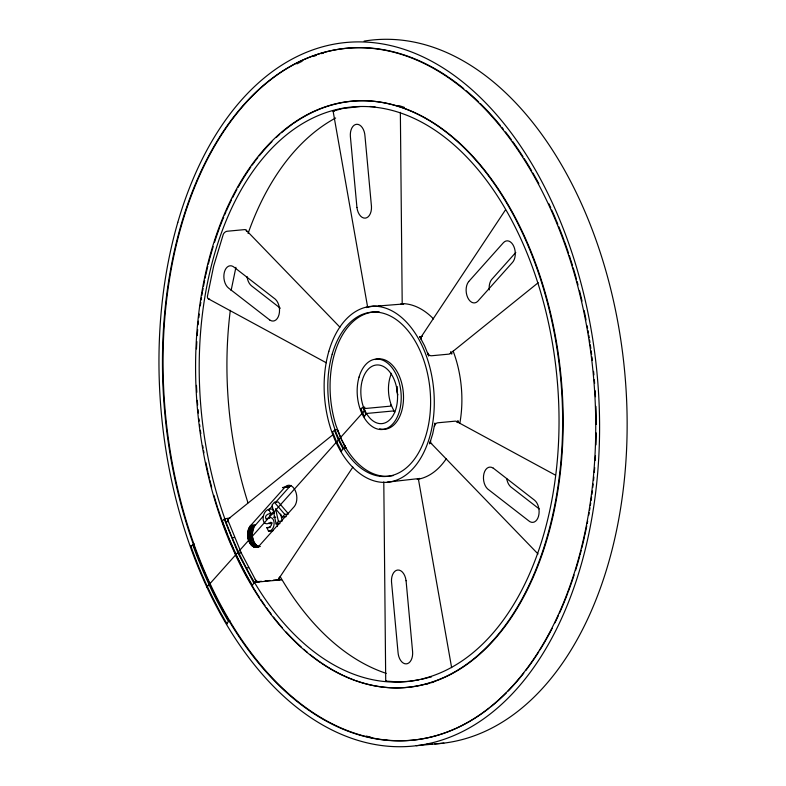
<?xml version="1.0" encoding="UTF-8"?>
<svg xmlns="http://www.w3.org/2000/svg" width="786" height="786" viewBox="0 0 786 786"><rect width="100%" height="100%" fill="white"/><g stroke="black" fill="none" stroke-linecap="round" stroke-linejoin="round"><path stroke-width="1.18" d="M247.688 534.264L248.445 529.42L250.105 526.168L285.318 486.77A11.78 7.29 84.6 0 1 295.261 490.552A11.78 7.29 84.6 0 1 294.436 506.39L259.773 545.199C253.338 551.821 246.588 540.434 247.688 534.264L252.286 533.832L254.065 526.689L263.516 515.881M367.661 307.277L333.097 111.111L342.608 108.517L360.076 106.503M278.116 522.955L277.242 526.581M231.104 290.535L235.908 267.338M222.094 521.01L224.924 518.721L229.905 518.131A3.537 2.584 52.5 0 0 228.245 521.59L226.859 521.717M226.84 624.231A1.179 0.56 -30.7 0 1 226.928 623.72L228.461 621.412A1.179 0.56 -30.7 0 1 229.355 620.704L229.885 620.557M252.306 585.855A1.179 0.56 -30.7 0 1 252.394 585.334L253.878 583.104A1.179 0.56 -30.7 0 1 255.312 582.249L281.103 579.832A1.179 0.56 -30.7 0 1 281.604 579.999M341.517 451.704A1.179 0.56 -30.7 0 1 341.497 451.076L343.03 448.767A1.179 0.56 -30.7 0 1 344.465 447.912L345.84 447.784L344.258 445.122A3.537 2.201 33.6 0 0 345.418 446.419M364.331 417.061A1.179 0.56 -30.7 0 1 364.419 416.541L365.942 414.242A1.179 0.56 -30.7 0 1 367.376 413.387L393.167 410.97A1.179 0.56 -30.7 0 1 393.678 411.461L393.481 411.147M420.952 337.233L505.516 209.823M278.46 579.233L352.865 467.11M345.84 447.784L341.026 438.617L337.371 429.608L334.875 430.07L332.557 431.848L336.772 442.449M289.376 486.937L282.469 487.585L289.916 486.338A11.78 7.29 84.6 0 1 291.125 485.434M288.58 513.985L278.244 501.959L274.422 502.313L272.044 504.976L276.141 523.987L279.963 523.623M268.36 510.458L272.398 505.938M275.631 502.313L289.739 486.534M269.991 527.268L266.916 527.76L268.566 531.307C277.124 529.98 275.277 512.177 266.326 519.182L265.933 518.986C263.742 514.457 270.394 512.963 273.587 513.189M206.738 587.25L364.812 410.371M276.141 523.987L278.44 521.403L281.309 521.138M278.44 521.403L275.532 508.68L282.39 516.992L284.758 514.349L287.627 514.073M515.793 252.453L491.564 279.61A11.78 7.29 84.6 0 0 489.246 289.916M194.211 543.922L190.674 546.309M390.603 404.564L390.76 406.116L364.969 408.533C365.706 404.8 359.448 409.015 361.206 409.427M228.667 518.681L332.9 434.746M450.231 353.562L538.204 282.714M272.339 522.965L270.079 523.751L268.645 523.211M418.869 679.87L409.26 681.334L398.04 681.904L385.73 681.089L386.388 680.774M400.359 112.349L402.206 304.084L378.43 305.98L380.64 306.245L373.36 306.108L366.237 307.542L366.836 307.355M274.118 512.177L272.83 509.416C261.394 505.575 259.282 529.941 270.806 522.248L271.18 522.444C272.85 524.861 269.736 528.153 267.122 527.534M273.263 530.619L268.566 531.307M421.463 679.359L429.176 677.365M419.164 478.645L419.763 478.458L387.321 482.142M276.957 580.215L278.136 579.724A3.537 2.26 35.4 0 0 278.578 578.624M273.41 517.286L274.658 517.021M429.824 677.218L431.494 676.903M336.074 442.528L336.998 442.449M270.512 513.69L274.334 513.337C271.701 512.727 268.468 515.439 269.441 518.17M282.39 516.992L286.212 516.628M250.822 525.362L255.43 524.93M250.459 525.746L255.057 525.313M250.105 526.168L254.713 525.736M249.771 526.63L254.379 526.198M249.457 527.121L254.065 526.689M249.172 527.652L253.78 527.219M248.907 528.212L253.505 527.779M248.661 528.801L253.269 528.369M248.445 529.42L253.053 528.988M266.916 527.76L269.785 527.494M248.248 530.059L252.856 529.626M248.091 530.727L252.689 530.295M247.954 531.405L252.552 530.972M247.845 532.102L252.444 531.67M247.757 532.81L252.365 532.377M247.708 533.537L252.316 533.105M247.688 535.001L252.296 534.568L252.286 533.832M247.728 535.738L252.326 535.305L252.296 534.568M233.078 537.663L234.454 537.536M247.786 536.474L252.394 536.042C252.886 540.237 254.693 545.199 259.026 546.712M247.875 537.211L252.483 536.779M248.003 537.938L252.601 537.506M248.15 538.656L252.748 538.223M248.317 539.363L252.925 538.931M248.523 540.051L253.131 539.618M248.749 540.729L253.357 540.296M249.005 541.377L253.603 540.945M249.575 542.615L254.183 542.183M249.899 543.195L254.497 542.762M250.233 543.735L254.841 543.303M250.596 544.256L255.204 543.824M250.97 544.727L255.578 544.295M251.363 545.179L255.971 544.747M251.766 545.582L256.374 545.15M252.188 545.946L256.796 545.513M252.62 546.28L257.228 545.848M253.063 546.555L257.67 546.123M253.505 546.801L258.113 546.368M253.966 546.997L258.565 546.565M254.418 547.144L257.877 546.82M258.024 546.702L260.323 546.486M254.88 547.253L258.339 546.928M255.342 547.311L258.565 547.076M239.877 553.049L241.253 552.922M247.226 567.806L248.612 567.679M255.106 581.876L261.443 581.286M265.02 580.952L269.785 580.5M273.361 580.166L280.897 579.459M416.236 745.698L443.864 743.104M334.423 111.081L333.097 111.111M259.459 581.856L257.867 581.62A3.537 2.26 35.4 0 1 255.155 579.38M370.108 106.513L374.991 106.758M400.899 303.877L403.66 304.084L401.459 303.818L402.206 304.084M275.218 517.09L275.719 517.306M456.509 421.483L555.152 474.98M208.329 298.808L326.278 362.778M539.196 508.925L510.694 486.819A11.78 7.29 84.6 0 1 506.705 478.566M280.337 308.23L251.53 285.849A11.78 7.29 84.6 0 1 247.01 276.515M246.264 230.269L339.955 327.212M430.718 442.921L538.037 553.973M274.422 502.313L284.758 514.349M341.497 451.076L336.644 441.889M228.461 621.412C214.028 597.291 202.474 571.54 192.875 545.15L192.658 544.521M365.942 414.242L362.798 407.492M343.03 448.767L338.147 439.472L334.443 430.335M252.394 585.334C240.143 564.898 230.377 543.057 222.271 520.676M364.419 416.541L360.921 409.005M226.928 623.72C212.367 599.089 200.322 572.965 190.841 545.975M278.627 578.015L279.718 579.96M256.688 582.121L241.44 553.324L227.144 518.387M253.878 583.104L238.561 554.189L224.207 519.114M244.299 571.727L248.7 579.567M249.25 580.54L250.94 583.566M237.293 557.716L240.889 564.908M241.4 565.94L242.461 568.052M242.992 569.103L243.857 570.852M269.009 509.77L270.718 513.464M230.308 542.085L233.629 549.581M234.11 550.652L235.574 553.953M235.977 554.867L236.782 556.694M223.912 525.863L227.38 534.755M228.726 538.174L229.836 541.014M217.732 507.982L222.074 520.676M222.467 521.835L223.47 524.753M397.903 394.877L397.107 392.332A11.24 6.956 84.6 0 1 397.254 386.574M280.681 514.113L282.262 521.049M418.339 478.723L451.636 667.668M252.326 535.305L252.394 536.042M383.794 481.916L385.72 680.981M338.56 432.742A3.537 2.535 48.8 0 1 338.334 431.141M252.591 586.012A1.179 0.56 -30.7 0 1 252.414 585.963M402.127 303.602A88.346 54.696 84.6 0 1 433.528 318.92M453.149 351.106A88.346 54.696 84.6 0 1 459.879 423.006M446.222 458.808A88.346 54.696 84.6 0 1 417.209 479.391M394.837 412.11A29.446 18.235 84.6 0 1 391.507 373.301M375.089 359.556A35.341 21.88 84.6 0 1 403.395 393.59A35.341 21.88 84.6 0 1 379.677 428.783M386.702 739.842A347.5 215.118 84.6 0 1 384.433 739.567M370.825 737.18A347.5 215.118 84.6 0 1 366.296 736.079M296.921 63.902A347.5 215.118 84.6 0 1 302.168 61.259M313.899 56.248A347.5 215.118 84.6 0 1 316.06 55.462M321.494 53.645A347.5 215.118 84.6 0 1 323.675 52.986M443.992 733.25A347.5 215.118 84.6 0 1 163.036 358.809A347.5 215.118 84.6 0 1 448.177 76.989M449.17 77.667A347.5 215.118 84.6 0 1 463.711 88.602M466.393 90.832A347.5 215.118 84.6 0 1 478.684 101.944M480.413 103.624A347.5 215.118 84.6 0 1 500.279 125.406M501.782 127.253A347.5 215.118 84.6 0 1 503.276 129.11M505.506 131.94A347.5 215.118 84.6 0 1 511.205 139.486M512.551 141.342A347.5 215.118 84.6 0 1 523.024 156.719M524.301 158.703A347.5 215.118 84.6 0 1 529.911 167.84M530.521 168.872A347.5 215.118 84.6 0 1 531.729 170.945M532.937 173.028A347.5 215.118 84.6 0 1 538.832 183.678M548.775 203.574A347.5 215.118 84.6 0 1 550.76 207.877M551.743 210.039A347.5 215.118 84.6 0 1 556.016 219.903M556.478 221.013A347.5 215.118 84.6 0 1 557.854 224.354M558.767 226.584A347.5 215.118 84.6 0 1 563.994 240.202M564.387 241.282A347.5 215.118 84.6 0 1 568.592 253.338M569.329 255.548A347.5 215.118 84.6 0 1 570.41 258.889M570.774 259.999A347.5 215.118 84.6 0 1 572.522 265.599M573.2 267.849A347.5 215.118 84.6 0 1 576.482 279.187M577.111 281.467A347.5 215.118 84.6 0 1 578.024 284.905M579.518 290.663A347.5 215.118 84.6 0 1 582.043 301.107M584.116 310.46A347.5 215.118 84.6 0 1 586.032 319.882M587.152 325.797A347.5 215.118 84.6 0 1 587.584 328.175M587.997 330.552A347.5 215.118 84.6 0 1 588.409 332.93M588.802 335.317A347.5 215.118 84.6 0 1 589.195 337.705M589.569 340.092A347.5 215.118 84.6 0 1 589.942 342.48M590.296 344.867A347.5 215.118 84.6 0 1 590.817 348.463M591.151 350.861A347.5 215.118 84.6 0 1 591.622 354.466M591.937 356.873A347.5 215.118 84.6 0 1 592.369 360.489M593.548 371.336A347.5 215.118 84.6 0 1 593.902 374.961M594.324 379.795A347.5 215.118 84.6 0 1 594.619 383.421M595.13 390.671A347.5 215.118 84.6 0 1 595.483 396.724M595.916 406.401A347.5 215.118 84.6 0 1 596.26 424.509M596.22 432.929A347.5 215.118 84.6 0 1 595.945 444.935M595.464 455.674A347.5 215.118 84.6 0 1 595.189 460.429M594.688 467.542A347.5 215.118 84.6 0 1 594.304 472.258M593.872 476.964A347.5 215.118 84.6 0 1 593.528 480.492M593.155 483.999A347.5 215.118 84.6 0 1 592.762 487.497M592.339 490.995A347.5 215.118 84.6 0 1 591.897 494.473M591.573 496.919A347.5 215.118 84.6 0 1 591.062 500.584M590.708 503.02A347.5 215.118 84.6 0 1 590.345 505.447M589.972 507.874A347.5 215.118 84.6 0 1 589.579 510.291M589.176 512.698A347.5 215.118 84.6 0 1 588.763 515.105M587.682 521.079A347.5 215.118 84.6 0 1 587.23 523.466M586.769 525.834A347.5 215.118 84.6 0 1 584.804 535.256M584.548 536.425A347.5 215.118 84.6 0 1 581.807 548.009M581.227 550.298A347.5 215.118 84.6 0 1 580.039 554.857M579.734 555.997A347.5 215.118 84.6 0 1 575.509 570.528M574.104 574.988A347.5 215.118 84.6 0 1 568.14 592.084M567.728 593.194A347.5 215.118 84.6 0 1 559.573 612.952M558.551 615.202A347.5 215.118 84.6 0 1 554.896 622.934M552.185 628.338A347.5 215.118 84.6 0 1 540.011 649.884M538.793 651.83A347.5 215.118 84.6 0 1 525.932 670.33M523.771 673.13A347.5 215.118 84.6 0 1 508.149 691.002M506.459 692.721A347.5 215.118 84.6 0 1 490.719 706.899M488.921 708.324A347.5 215.118 84.6 0 1 456.853 728.062M455.792 728.543A347.5 215.118 84.6 0 1 445.072 732.876M390.131 476.07A82.461 51.041 84.6 0 1 345.575 447.372L341.252 439.099L335.966 425.413A82.461 51.041 84.6 0 1 379.265 311.944M393.295 475.52A82.461 51.041 84.6 0 1 391.192 475.923M293.266 123.579A294.386 182.244 84.6 0 1 560.222 368.811A294.386 182.244 84.6 0 1 355.498 680.499M354.358 680.087A294.386 182.244 84.6 0 1 344.022 675.783M342.991 675.312A294.386 182.244 84.6 0 1 321.739 663.129M320.747 662.451A294.386 182.244 84.6 0 1 309.949 654.424M307.287 652.252A294.386 182.244 84.6 0 1 303.769 649.256M301.156 646.947A294.386 182.244 84.6 0 1 286.153 632.032M282.361 627.798A294.386 182.244 84.6 0 1 273.508 617.089M271.347 614.298A294.386 182.244 84.6 0 1 266.395 607.598M265 605.642A294.386 182.244 84.6 0 1 260.903 599.639M259.645 597.753A294.386 182.244 84.6 0 1 252.345 586.061M217.368 506.852A294.386 182.244 84.6 0 1 213.92 495.396M211.68 487.271A294.386 182.244 84.6 0 1 209.882 480.246M209.302 477.888A294.386 182.244 84.6 0 1 208.182 473.162M207.907 471.983A294.386 182.244 84.6 0 1 205.834 462.453M203.957 452.844A294.386 182.244 84.6 0 1 203.525 450.437M203.093 448.02A294.386 182.244 84.6 0 1 202.68 445.593M200.833 433.675A294.386 182.244 84.6 0 1 200.361 430.247M199.909 426.808A294.386 182.244 84.6 0 1 199.624 424.519M199.222 421.07A294.386 182.244 84.6 0 1 198.966 418.781M198.367 413.023A294.386 182.244 84.6 0 1 198.043 409.575M197.65 404.967A294.386 182.244 84.6 0 1 197.306 400.359M196.805 392.283A294.386 182.244 84.6 0 1 196.48 385.366M196.49 348.886A294.386 182.244 84.6 0 1 196.834 341.615M197.217 335.573A294.386 182.244 84.6 0 1 197.679 329.56M198.101 324.775A294.386 182.244 84.6 0 1 198.445 321.199M198.829 317.623A294.386 182.244 84.6 0 1 199.241 314.066M200.302 305.823A294.386 182.244 84.6 0 1 200.803 302.315M201.157 299.977A294.386 182.244 84.6 0 1 201.521 297.658M201.894 295.34A294.386 182.244 84.6 0 1 202.483 291.871M202.68 290.722A294.386 182.244 84.6 0 1 203.102 288.423M203.525 286.133A294.386 182.244 84.6 0 1 204.645 280.435M205.117 278.175A294.386 182.244 84.6 0 1 205.598 275.915M205.834 274.795A294.386 182.244 84.6 0 1 207.769 266.425M208.359 264.057A294.386 182.244 84.6 0 1 209.567 259.36M209.882 258.191A294.386 182.244 84.6 0 1 213.173 246.657M214.588 242.117A294.386 182.244 84.6 0 1 219.549 227.734M219.952 226.653A294.386 182.244 84.6 0 1 223.735 217.054M224.609 214.961A294.386 182.244 84.6 0 1 225.946 211.847M226.437 210.736A294.386 182.244 84.6 0 1 231.497 199.88M232.548 197.767A294.386 182.244 84.6 0 1 236.9 189.475M238.02 187.451A294.386 182.244 84.6 0 1 250.832 167.025M252.208 165.089A294.386 182.244 84.6 0 1 255.008 161.297M255.715 160.364A294.386 182.244 84.6 0 1 257.857 157.603M259.301 155.795A294.386 182.244 84.6 0 1 271.946 141.657M276.24 137.491A294.386 182.244 84.6 0 1 279.728 134.298M281.496 132.755A294.386 182.244 84.6 0 1 292.343 124.227M398.757 105.57A294.386 182.244 84.6 0 1 404.485 107.427M433.793 682.012A294.386 182.244 84.6 0 1 431.573 682.71M428.242 683.673A294.386 182.244 84.6 0 1 426.002 684.262M386.221 673.366A288.59 178.648 84.6 0 1 280.081 576.423M247.954 502.765A288.59 178.648 84.6 0 1 230.308 310.332M248.081 233.442A288.59 178.648 84.6 0 1 335.642 118.008M432.447 744.037A353.386 218.763 84.6 0 1 426.71 744.145M364.095 41.127A353.386 218.763 84.6 0 1 624.261 367.465A353.386 218.763 84.6 0 1 434.737 743.929M431.671 443.559A3.537 2.191 -44 0 1 430.659 440.946L429.588 443.854L432.722 433.813L434.933 423.065L434.403 426.385A3.537 2.564 -61.5 0 1 437.694 422.799L455.192 421.158A3.537 2.564 -61.5 0 1 457.324 422.603M422.446 336.27A3.537 2.201 33.6 0 0 421.267 339.198L419.685 336.526L424.597 345.84L428.743 356.019L427.613 352.845A3.537 2.564 51.2 0 0 431.504 355.763L449.002 354.122A3.537 2.564 51.2 0 0 450.84 351.519M209.626 299.122A3.537 2.525 -59.2 0 1 207.465 296.086L213.664 266.061L223.263 234.375A3.537 2.162 -43 0 1 227.134 231.251L244.633 229.61A3.537 2.162 -43 0 1 246.48 231.487M457.963 420.903L457.806 421.846L457.963 420.903M269.706 319.951L228.5 288.01A11.78 7.29 84.6 0 1 224.452 271.897A11.78 7.29 84.6 0 1 234.316 267.387L275.306 299.181A11.78 7.29 84.6 0 1 279.02 314.606A11.78 7.29 84.6 0 1 269.922 320.108L269.706 319.951M493.274 468.142L493.048 468.053A11.78 7.29 84.6 0 0 483.96 473.545A11.78 7.29 84.6 0 0 487.674 488.98L528.654 520.764A11.78 7.29 84.6 0 0 538.518 516.264A11.78 7.29 84.6 0 0 534.47 500.151L493.274 468.142M468.711 281.555L468.535 281.761A11.78 7.29 84.6 0 0 467.709 297.599A11.78 7.29 84.6 0 0 477.662 301.392L512.148 262.799A11.78 7.29 84.6 0 0 513.838 246.46A11.78 7.29 84.6 0 0 503.374 242.746L468.711 281.555M356.932 207.425L350.399 136.676A11.78 7.29 84.6 0 1 356.805 124.276A11.78 7.29 84.6 0 1 364.979 136.106L371.473 206.482A11.78 7.29 84.6 0 1 365.244 218.135A11.78 7.29 84.6 0 1 356.982 207.789L356.932 207.425M406.077 580.726L412.581 651.476A11.78 7.29 84.6 0 1 406.166 663.875A11.78 7.29 84.6 0 1 398.001 652.046L391.497 581.669A11.78 7.29 84.6 0 1 397.736 570.027A11.78 7.29 84.6 0 1 405.998 580.363L406.038 580.736M236.321 556.734L229.374 541.053A294.386 182.244 84.6 0 1 358.475 100.755A294.386 182.244 84.6 0 1 548.952 530.353A294.386 182.244 84.6 0 1 236.321 556.734M210.55 586.042L202.346 567.531A347.5 215.118 84.6 0 1 354.741 47.808A347.5 215.118 84.6 0 1 579.577 554.906A347.5 215.118 84.6 0 1 210.55 586.042M238.954 553.138L232.155 537.752A288.59 178.648 84.6 0 1 359.173 106.532A288.59 178.648 84.6 0 1 545.494 528.094A288.59 178.648 84.6 0 1 238.954 553.138M451.577 353.307L451.773 353.867L451.577 353.307M359.045 377.093A35.341 21.88 84.6 0 0 381.515 429.539A35.341 21.88 84.6 0 0 396.989 376.248A35.341 21.88 84.6 0 0 359.045 377.093M362.405 379.962A29.446 18.235 84.6 0 0 381.131 423.664A29.446 18.235 84.6 0 0 394.022 379.255A29.446 18.235 84.6 0 0 362.405 379.962M177.813 222.32A353.386 218.763 84.6 0 0 402.52 746.7A353.386 218.763 84.6 0 0 557.215 213.861A353.386 218.763 84.6 0 0 177.813 222.32M332.193 354.172A82.461 51.041 84.6 0 0 384.629 476.522A82.461 51.041 84.6 0 0 420.726 352.197A82.461 51.041 84.6 0 0 332.193 354.172M328.843 351.303A88.346 54.696 84.6 0 0 385.022 482.398A88.346 54.696 84.6 0 0 423.693 349.19A88.346 54.696 84.6 0 0 328.843 351.303"/></g></svg>
